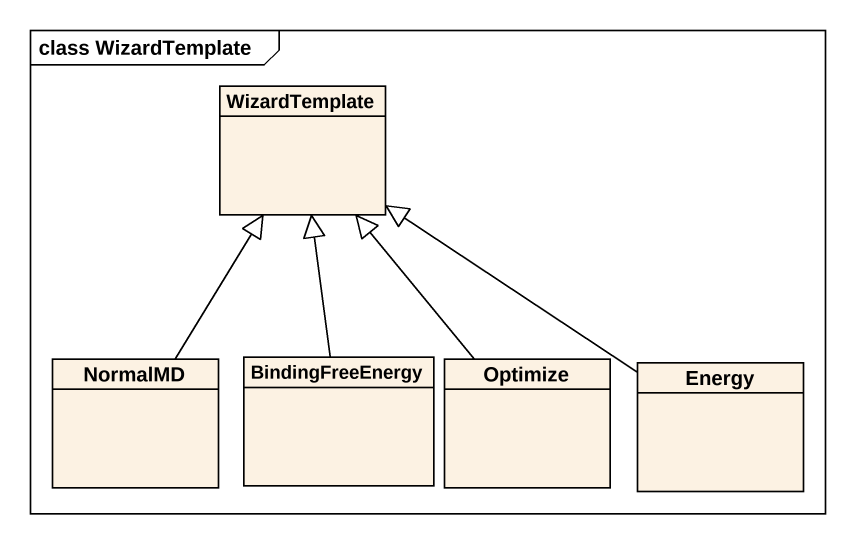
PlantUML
@startuml
mainframe class WizardTemplate
hide circle
hide empty members
class WizardTemplate
class NormalMD
class BindingFreeEnergy
class Optimize
class Energy
NormalMD -up-|> WizardTemplate
BindingFreeEnergy -up-|> WizardTemplate
Optimize -up-|> WizardTemplate
Energy -up-|> WizardTemplate
@enduml
